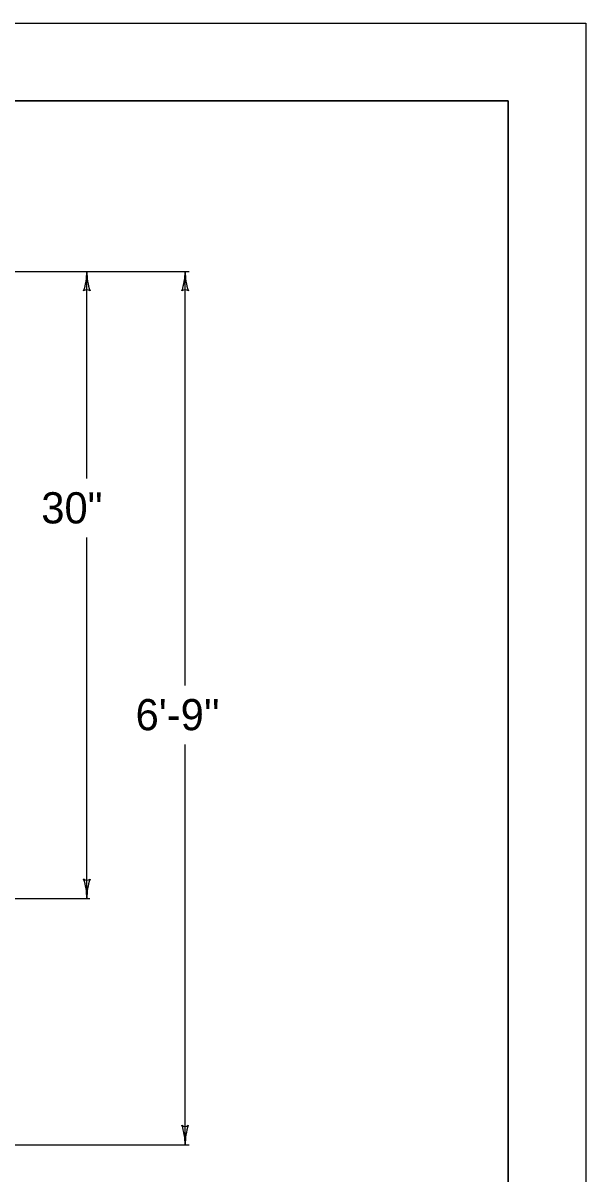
# Model space of a CAD drawing. Extents: x 1000 to 1036.3, y 1000 to 1022.
# Drawn here: x 1032.39 to 1036, y 1014.62 to 1022 of the extents above; entities that cross this region are included whole.
import ezdxf

# ---------------------------------------------------------------- set-up
doc = ezdxf.new("R2010")
doc.units = 0
for name, color, linetype in [('Level 1', 7, 'Continuous'), ('Level 10', 7, 'Continuous'), ('Level 11', 7, 'Continuous')]:
    doc.layers.add(name, color=color, linetype=linetype)

msp = doc.modelspace()

# ---------------------------------------------------------------- linework, layer by layer
at = {"layer": 'Level 1'}
for p, q in [((1030.7893, 1020.4065), (1033.4557, 1020.4065)), ((1032.7983, 1019.0787), (1032.7983, 1020.4065)), ((1033.4289, 1017.7509), (1033.4289, 1020.4065)), ((1032.7983, 1016.3844), (1032.7983, 1018.7005)), ((1033.4289, 1014.8052), (1033.4289, 1017.3728)), ((1029.7645, 1016.3844), (1032.8173, 1016.3844)), ((1029.1017, 1014.8052), (1033.4557, 1014.8052))]:
    msp.add_line(p, q, dxfattribs=at)
for centre, radius, start, end in [((1032.4077, 1020.4065), 0.3906, 341.34716, 359.99389), ((1033.189, 1020.4065), 0.3906, 179.98778, 180), ((1033.189, 1020.4065), 0.3906, 180, 198.66878), ((1033.0383, 1020.4065), 0.3906, 341.34716, 359.99389), ((1033.8195, 1020.4065), 0.3906, 179.98778, 180), ((1033.8195, 1020.4065), 0.3906, 180, 198.66878), ((1032.7983, 1020.258), 0.0312, 48.7746, 130.89129), ((1033.4289, 1020.258), 0.0312, 48.7746, 130.89129), ((1032.7984, 1016.533), 0.0312, 228.7746, 310.89129), ((1032.4077, 1016.3844), 0.3906, 0, 18.66878), ((1033.189, 1016.3844), 0.3906, 161.34716, 179.99389), ((1032.4077, 1016.3844), 0.3906, 359.98778, 0), ((1033.429, 1014.9537), 0.0312, 228.7746, 310.89129), ((1033.0383, 1014.8052), 0.3906, 0, 18.66878), ((1033.8195, 1014.8052), 0.3906, 161.34716, 179.99389), ((1033.0383, 1014.8052), 0.3906, 359.98778, 0)]:
    msp.add_arc(centre, radius, start, end, dxfattribs=at)
at = {"layer": 'Level 10'}
for p, q in [((1000, 1022), (1036, 1022)), ((1036, 1022), (1036, 1000)), ((1007, 1021.5), (1035.5, 1021.5)), ((1035.5, 1021.5), (1035.5, 1000.5))]:
    msp.add_line(p, q, dxfattribs=at)
at = {"layer": 'Level 11'}
msp.add_lwpolyline([(1007, 1000.5), (1035.5, 1000.5), (1035.5, 1021.5), (1007, 1021.5)], close=True, dxfattribs=at)

# ---------------------------------------------------------------- texts
at = {"layer": 'Level 1'}
for s, p in [('30"', (1032.5063, 1018.7903)), ("6'-9''", (1033.1112, 1017.4638))]:
    msp.add_text(s, height=0.2, dxfattribs=at).set_placement(p)

doc.saveas('drawing.dxf')
